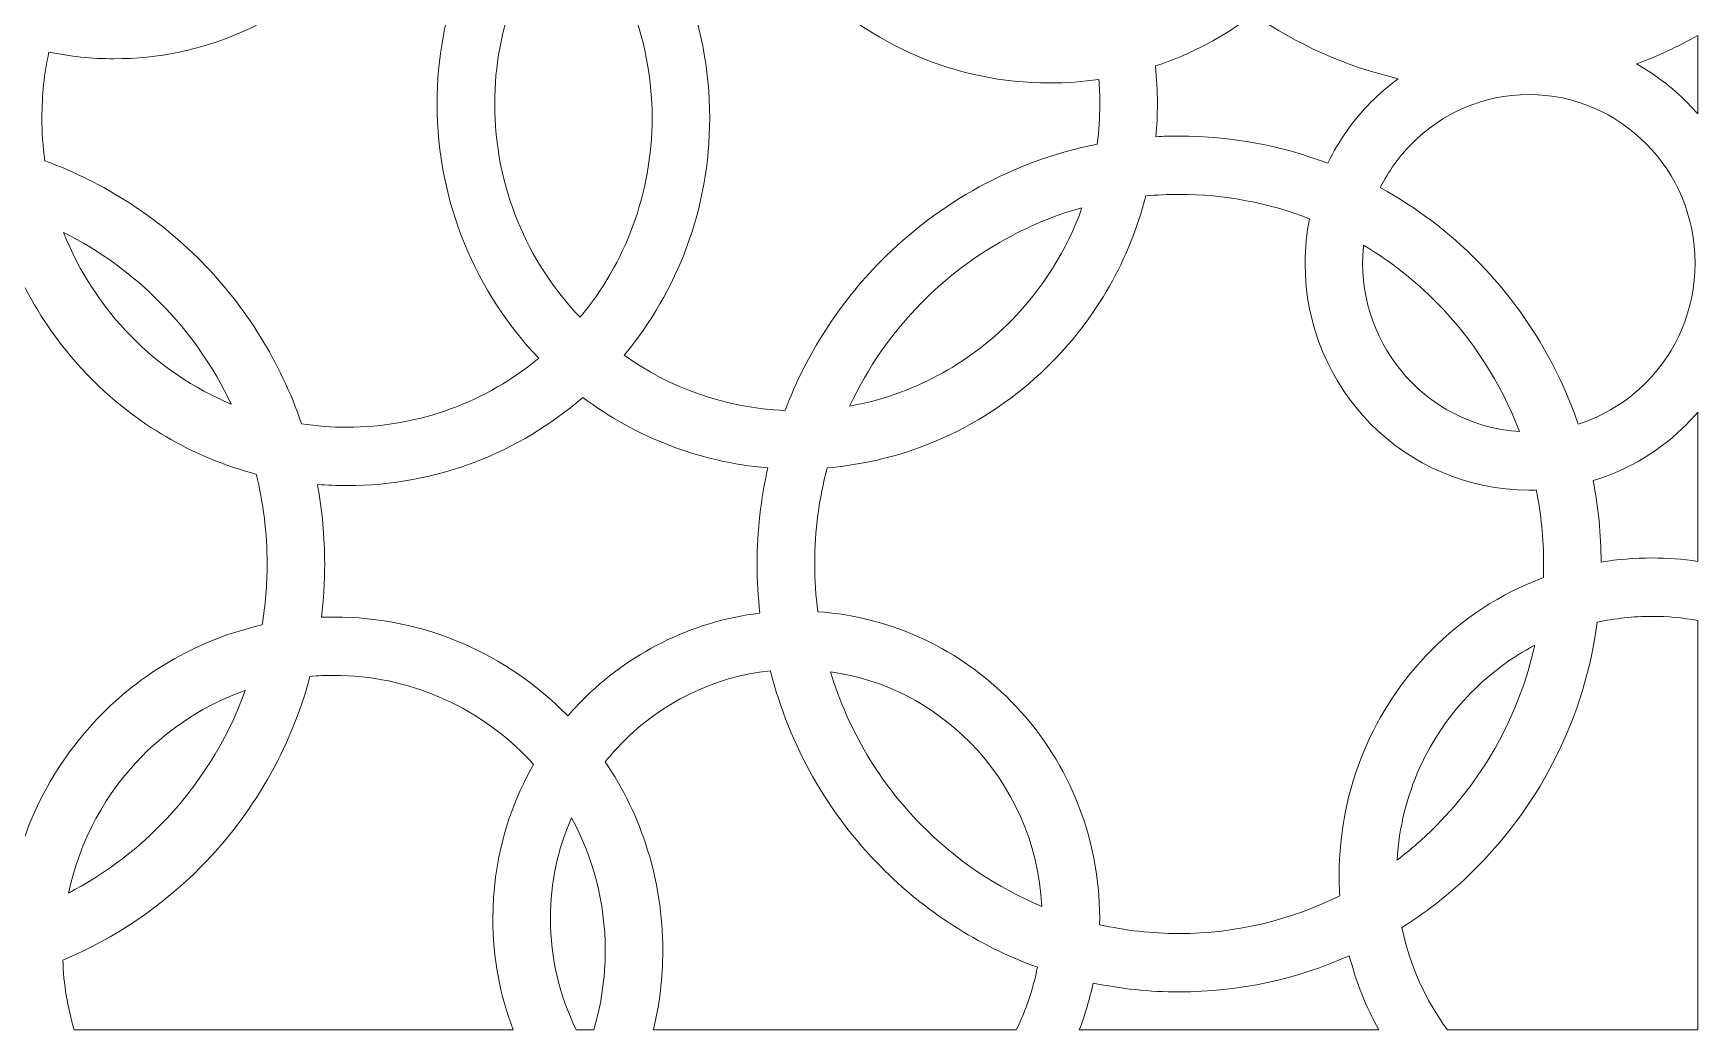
# Model space of a CAD drawing. Header units: millimetres. Extents: x -1200 to 1200, y -590 to 590.
# Drawn here: x 294 to 1200, y -590 to -47 of the extents above; entities that cross this region are included whole.
import ezdxf

# ---------------------------------------------------------------- set-up
doc = ezdxf.new("R2010")
doc.units = ezdxf.units.MM
doc.header["$MEASUREMENT"] = 0
doc.layers.add('Layer 1', color=7, linetype='Continuous')

msp = doc.modelspace()

# ---------------------------------------------------------------- linework, layer by layer
at = {"layer": 'Layer 1', "color": 250, "lineweight": 20}
for points, knots in [([(702.9508, -252.6588), (714.5948, -221.9019), (732.4703, -194.2935), (755.0108, -171.4298), (786.5848, -139.4018), (827.3356, -116.6552), (872.9382, -107.5704), (873.868, -100.3959), (874.3515, -93.0821), (874.3515, -85.6536), (874.3515, -85.6536), (874.2904, -85.6536), (874.2904, -85.6536), (874.2904, -85.6536), (874.2904, -85.6524), (874.2904, -85.6524), (874.2904, -85.6524), (874.2904, -85.65), (874.2904, -85.65), (874.2904, -85.65), (874.3515, -85.65), (874.3515, -85.65), (874.3515, -81.1657), (874.1741, -76.7227), (873.8307, -72.3265), (865.0438, -73.6189), (856.0564, -74.2912), (846.9133, -74.2912), (846.9133, -74.2912), (846.9133, -74.3538), (846.9133, -74.3538), (846.9133, -74.3538), (846.9118, -74.3538), (846.9118, -74.3538), (846.9118, -74.3538), (846.911, -74.3538), (846.911, -74.3538), (846.911, -74.3538), (846.911, -74.2912), (846.911, -74.2912), (795.6135, -74.2904), (749.2045, -53.2315), (715.6444, -19.1887), (690.6243, 6.1916), (672.7206, 38.8164), (665.2286, 75.3387), (643.8036, 69.2596), (624.131, 58.8909), (607.1641, 45.1975), (641.0573, 9.247), (661.8812, -39.5341), (661.8817, -93.2884), (661.8817, -93.2884), (661.9432, -93.2884), (661.9432, -93.2884), (661.9432, -93.2884), (661.9432, -93.2896), (661.9432, -93.2896), (661.9432, -93.2896), (661.9432, -93.2908), (661.9432, -93.2908), (661.9432, -93.2908), (661.8817, -93.2908), (661.8817, -93.2908), (661.8817, -142.6186), (644.3464, -187.7614), (615.2666, -222.642), (640.3109, -240.4376), (670.4288, -251.3474), (702.9508, -252.6588)], [0, 0, 0, 0, 0.04347826, 0.04347826, 0.04347826, 0.08695652, 0.08695652, 0.08695652, 0.13043478, 0.13043478, 0.13043478, 0.17391304, 0.17391304, 0.17391304, 0.2173913, 0.2173913, 0.2173913, 0.26086957, 0.26086957, 0.26086957, 0.30434783, 0.30434783, 0.30434783, 0.34782609, 0.34782609, 0.34782609, 0.39130435, 0.39130435, 0.39130435, 0.43478261, 0.43478261, 0.43478261, 0.47826087, 0.47826087, 0.47826087, 0.52173913, 0.52173913, 0.52173913, 0.56521739, 0.56521739, 0.56521739, 0.60869565, 0.60869565, 0.60869565, 0.65217391, 0.65217391, 0.65217391, 0.69565217, 0.69565217, 0.69565217, 0.73913043, 0.73913043, 0.73913043, 0.7826087, 0.7826087, 0.7826087, 0.82608696, 0.82608696, 0.82608696, 0.86956522, 0.86956522, 0.86956522, 0.91304348, 0.91304348, 0.91304348, 0.95652174, 0.95652174, 0.95652174, 1, 1, 1, 1]), ([(513.4037, -85.6524), (513.4037, -85.6524), (513.4037, -85.6516), (513.4037, -85.6516), (513.4037, -85.6516), (513.4653, -85.6516), (513.4653, -85.6516), (513.4653, -36.1175), (531.2749, 9.1646), (560.7357, 43.9584), (544.4997, 55.7197), (526.1018, 64.5917), (506.2707, 69.8326), (498.1972, 39.4826), (482.3919, 12.3725), (461.138, -9.1866), (429.5263, -41.2526), (385.8089, -61.0892), (337.4852, -61.0908), (337.4852, -61.0908), (337.4852, -61.1526), (337.4852, -61.1526), (337.4852, -61.1526), (337.4817, -61.1526), (337.4817, -61.1526), (337.4817, -61.1526), (337.4813, -61.1526), (337.4813, -61.1526), (337.4813, -61.1526), (337.4813, -61.0908), (337.4813, -61.0908), (325.324, -61.0896), (313.4588, -59.8347), (302.0049, -57.444), (299.5293, -68.9982), (298.226, -80.9909), (298.226, -93.2892), (298.226, -93.2892), (298.2871, -93.2892), (298.2871, -93.2892), (298.2871, -93.2892), (298.2871, -93.2896), (298.2871, -93.2896), (298.2871, -93.2896), (298.2871, -93.2917), (298.2871, -93.2917), (298.2871, -93.2917), (298.226, -93.2917), (298.226, -93.2917), (298.226, -101.2434), (298.7703, -109.0656), (299.8251, -116.7267), (332.174, -128.4476), (361.1644, -147.3052), (384.9475, -171.4302), (409.2581, -196.0907), (428.1424, -226.2723), (439.634, -259.9678), (447.7091, -261.1957), (455.9712, -261.8348), (464.3798, -261.8348), (464.3798, -261.8348), (464.3798, -261.7718), (464.3798, -261.7718), (464.3798, -261.7718), (464.3802, -261.7718), (464.3802, -261.7718), (464.3802, -261.7718), (464.3838, -261.7718), (464.3838, -261.7718), (464.3838, -261.7718), (464.3838, -261.8348), (464.3838, -261.8348), (503.9328, -261.834), (540.2837, -247.7591), (568.8474, -224.2724), (534.5734, -188.4712), (513.4661, -139.5827), (513.4653, -85.6552), (513.4653, -85.6552), (513.4037, -85.6552), (513.4037, -85.6552), (513.4037, -85.6552), (513.4037, -85.6524), (513.4037, -85.6524)], [0, 0, 0, 0, 0.03571429, 0.03571429, 0.03571429, 0.07142857, 0.07142857, 0.07142857, 0.10714286, 0.10714286, 0.10714286, 0.14285714, 0.14285714, 0.14285714, 0.17857143, 0.17857143, 0.17857143, 0.21428571, 0.21428571, 0.21428571, 0.25, 0.25, 0.25, 0.28571429, 0.28571429, 0.28571429, 0.32142857, 0.32142857, 0.32142857, 0.35714286, 0.35714286, 0.35714286, 0.39285714, 0.39285714, 0.39285714, 0.42857143, 0.42857143, 0.42857143, 0.46428571, 0.46428571, 0.46428571, 0.5, 0.5, 0.5, 0.53571429, 0.53571429, 0.53571429, 0.57142857, 0.57142857, 0.57142857, 0.60714286, 0.60714286, 0.60714286, 0.64285714, 0.64285714, 0.64285714, 0.67857143, 0.67857143, 0.67857143, 0.71428571, 0.71428571, 0.71428571, 0.75, 0.75, 0.75, 0.78571429, 0.78571429, 0.78571429, 0.82142857, 0.82142857, 0.82142857, 0.85714286, 0.85714286, 0.85714286, 0.89285714, 0.89285714, 0.89285714, 0.92857143, 0.92857143, 0.92857143, 0.96428571, 0.96428571, 0.96428571, 1, 1, 1, 1]), ([(544.8113, -85.6516), (544.8113, -85.6516), (544.8721, -85.6516), (544.8721, -85.6516), (544.8721, -85.6516), (544.8721, -85.6524), (544.8721, -85.6524), (544.8721, -85.6524), (544.8721, -85.6552), (544.8721, -85.6552), (544.8721, -85.6552), (544.8113, -85.6552), (544.8113, -85.6552), (544.8113, -130.8101), (562.5364, -171.8207), (591.3248, -201.936), (615.7875, -172.5725), (630.5363, -134.6556), (630.5363, -93.2908), (630.5363, -93.2908), (630.4748, -93.2908), (630.4748, -93.2908), (630.4748, -93.2908), (630.4748, -93.2896), (630.4748, -93.2896), (630.4748, -93.2896), (630.4748, -93.2884), (630.4748, -93.2884), (630.4748, -93.2884), (630.5363, -93.2884), (630.5363, -93.2884), (630.5352, -48.2115), (613.0209, -7.23), (584.5073, 23.0505), (559.7643, -6.1996), (544.8113, -44.1775), (544.8113, -85.6516)], [0, 0, 0, 0, 0.08333333, 0.08333333, 0.08333333, 0.16666667, 0.16666667, 0.16666667, 0.25, 0.25, 0.25, 0.33333333, 0.33333333, 0.33333333, 0.41666667, 0.41666667, 0.41666667, 0.5, 0.5, 0.5, 0.58333333, 0.58333333, 0.58333333, 0.66666667, 0.66666667, 0.66666667, 0.75, 0.75, 0.75, 0.83333333, 0.83333333, 0.83333333, 0.91666667, 0.91666667, 0.91666667, 1, 1, 1, 1]), ([(904.9171, -103.5336), (909.099, -103.3047), (913.311, -103.1839), (917.5492, -103.1839), (917.5492, -103.1839), (917.5492, -103.1218), (917.5492, -103.1218), (917.5492, -103.1218), (917.552, -103.1218), (917.552, -103.1218), (917.552, -103.1218), (917.5532, -103.1218), (917.5532, -103.1218), (917.5532, -103.1218), (917.5532, -103.1839), (917.5532, -103.1839), (946.0462, -103.1839), (973.3216, -108.4378), (998.4926, -118.0345), (1004.439, -105.7091), (1012.343, -94.5433), (1021.7937, -84.9555), (1026.4658, -80.2165), (1031.5195, -75.8623), (1036.9018, -71.9405), (1008.2036, -65.3106), (981.5555, -53.242), (958.0697, -36.8588), (942.0719, -49.0013), (924.0718, -58.5875), (904.6559, -65.0179), (905.3423, -71.7996), (905.6968, -78.6826), (905.6968, -85.65), (905.6968, -85.65), (905.7587, -85.65), (905.7587, -85.65), (905.7587, -85.65), (905.7587, -85.6524), (905.7587, -85.6524), (905.7587, -85.6524), (905.7587, -85.6536), (905.7587, -85.6536), (905.7587, -85.6536), (905.6968, -85.6536), (905.6968, -85.6536), (905.6968, -91.6806), (905.4328, -97.6439), (904.9171, -103.5336)], [0, 0, 0, 0, 0.0625, 0.0625, 0.0625, 0.125, 0.125, 0.125, 0.1875, 0.1875, 0.1875, 0.25, 0.25, 0.25, 0.3125, 0.3125, 0.3125, 0.375, 0.375, 0.375, 0.4375, 0.4375, 0.4375, 0.5, 0.5, 0.5, 0.5625, 0.5625, 0.5625, 0.625, 0.625, 0.625, 0.6875, 0.6875, 0.6875, 0.75, 0.75, 0.75, 0.8125, 0.8125, 0.8125, 0.875, 0.875, 0.875, 0.9375, 0.9375, 0.9375, 1, 1, 1, 1]), ([(1199.95, -91.1626), (1199.95, -91.1626), (1199.95, -48.4445), (1199.95, -48.4445), (1189.3048, -54.4569), (1178.1387, -59.6369), (1166.536, -63.8974), (1176.7532, -69.5671), (1186.0785, -76.6767), (1194.2413, -84.9563), (1196.2139, -86.9574), (1198.1167, -89.0279), (1199.95, -91.1626)], [0, 0, 0, 0, 0.25, 0.25, 0.25, 0.5, 0.5, 0.5, 0.75, 0.75, 0.75, 1, 1, 1, 1]), ([(1027.0959, -131.2817), (1046.6546, -142.0461), (1064.494, -155.6062), (1080.0944, -171.4302), (1104.446, -196.1323), (1123.3545, -226.3732), (1134.839, -260.1398), (1149.0189, -255.6624), (1161.7213, -247.7312), (1171.9906, -237.3137), (1188.402, -220.6659), (1198.5558, -197.7187), (1198.5558, -172.4207), (1198.5558, -172.4207), (1198.4938, -172.4207), (1198.4938, -172.4207), (1198.4938, -172.4207), (1198.4938, -172.4199), (1198.4938, -172.4199), (1198.4938, -172.4199), (1198.4938, -172.417), (1198.4938, -172.417), (1198.4938, -172.417), (1198.5558, -172.417), (1198.5558, -172.417), (1198.5554, -147.1194), (1188.402, -124.1725), (1171.9918, -107.5261), (1155.5803, -90.8783), (1132.9576, -80.5795), (1108.0189, -80.5795), (1108.0189, -80.5795), (1108.0189, -80.642), (1108.0189, -80.642), (1108.0189, -80.642), (1108.0173, -80.642), (1108.0173, -80.642), (1108.0173, -80.642), (1108.0157, -80.642), (1108.0157, -80.642), (1108.0157, -80.642), (1108.0157, -80.5795), (1108.0157, -80.5795), (1083.0766, -80.5803), (1060.4547, -90.8783), (1044.0437, -107.5256), (1037.2182, -114.4486), (1031.4762, -122.4618), (1027.0959, -131.2817)], [0, 0, 0, 0, 0.0625, 0.0625, 0.0625, 0.125, 0.125, 0.125, 0.1875, 0.1875, 0.1875, 0.25, 0.25, 0.25, 0.3125, 0.3125, 0.3125, 0.375, 0.375, 0.375, 0.4375, 0.4375, 0.4375, 0.5, 0.5, 0.5, 0.5625, 0.5625, 0.5625, 0.625, 0.625, 0.625, 0.6875, 0.6875, 0.6875, 0.75, 0.75, 0.75, 0.8125, 0.8125, 0.8125, 0.875, 0.875, 0.875, 0.9375, 0.9375, 0.9375, 1, 1, 1, 1]), ([(23.931, -336.308), (23.931, -336.308), (23.9929, -336.308), (23.9929, -336.308), (23.9929, -336.308), (23.9929, -336.3088), (23.9929, -336.3088), (23.9929, -336.3088), (23.9929, -336.3108), (23.9929, -336.3108), (23.9929, -336.3108), (23.931, -336.3108), (23.931, -336.3108), (23.931, -339.1118), (23.9893, -341.8973), (24.1021, -344.6708), (35.6941, -342.2688), (47.6994, -341.0074), (59.9961, -341.0074), (59.9961, -341.0074), (59.9961, -340.9452), (59.9961, -340.9452), (59.9961, -340.9452), (59.998, -340.9452), (59.998, -340.9452), (59.998, -340.9452), (59.9997, -340.9452), (59.9997, -340.9452), (59.9997, -340.9452), (59.9997, -341.0074), (59.9997, -341.0074), (109.2237, -341.0074), (153.7557, -361.2147), (185.9565, -393.8791), (218.1569, -426.5434), (238.0773, -471.7148), (238.0773, -521.6454), (238.0773, -521.6454), (238.1393, -521.6454), (238.1393, -521.6454), (238.1393, -521.6454), (238.1393, -521.6479), (238.1393, -521.6479), (238.1393, -521.6479), (238.1393, -521.6483), (238.1393, -521.6483), (238.1393, -521.6483), (238.0773, -521.6483), (238.0773, -521.6483), (238.0773, -526.8415), (237.859, -531.9831), (237.4362, -537.0653), (251.767, -535.9723), (265.6778, -533.3325), (279.0043, -529.3077), (283.0786, -486.1075), (302.0307, -447.3447), (330.5956, -418.3679), (354.1956, -394.4298), (384.3817, -377.1466), (418.1796, -369.5307), (419.9533, -358.7219), (420.878, -347.6239), (420.878, -336.31), (420.878, -336.31), (420.8168, -336.31), (420.8168, -336.31), (420.8168, -336.31), (420.8168, -336.3088), (420.8168, -336.3088), (420.8168, -336.3088), (420.8168, -336.3068), (420.8168, -336.3068), (420.8168, -336.3068), (420.878, -336.3068), (420.878, -336.3068), (420.878, -319.4124), (418.816, -303.0009), (414.9394, -287.3137), (380.2324, -278.2572), (349.2341, -259.8846), (324.6904, -234.988), (299.6976, -209.6358), (281.3763, -177.4928), (272.6275, -141.5038), (256.5833, -137.2485), (239.7526, -134.981), (222.4066, -134.981), (222.4066, -134.981), (222.4066, -135.044), (222.4066, -135.044), (222.4066, -135.044), (222.4046, -135.044), (222.4046, -135.044), (222.4046, -135.044), (222.4027, -135.044), (222.4027, -135.044), (222.4027, -135.044), (222.4027, -134.981), (222.4027, -134.981), (221.8187, -134.981), (221.2371, -134.987), (220.6552, -134.9919), (219.3423, -182.6178), (199.8082, -225.5826), (168.8849, -256.95), (136.8559, -289.4399), (92.5625, -309.5379), (43.6021, -309.5386), (43.6021, -309.5386), (43.6021, -309.6012), (43.6021, -309.6012), (43.6021, -309.6012), (43.6001, -309.6012), (43.6001, -309.6012), (43.6001, -309.6012), (43.5989, -309.6012), (43.5989, -309.6012), (43.5989, -309.6012), (43.5989, -309.5386), (43.5989, -309.5386), (37.5901, -309.5386), (31.6516, -309.2334), (25.798, -308.6427), (24.5685, -317.6875), (23.931, -326.9232), (23.931, -336.308)], [0, 0, 0, 0, 0.02380952, 0.02380952, 0.02380952, 0.04761905, 0.04761905, 0.04761905, 0.07142857, 0.07142857, 0.07142857, 0.0952381, 0.0952381, 0.0952381, 0.11904762, 0.11904762, 0.11904762, 0.14285714, 0.14285714, 0.14285714, 0.16666667, 0.16666667, 0.16666667, 0.19047619, 0.19047619, 0.19047619, 0.21428571, 0.21428571, 0.21428571, 0.23809524, 0.23809524, 0.23809524, 0.26190476, 0.26190476, 0.26190476, 0.28571429, 0.28571429, 0.28571429, 0.30952381, 0.30952381, 0.30952381, 0.33333333, 0.33333333, 0.33333333, 0.35714286, 0.35714286, 0.35714286, 0.38095238, 0.38095238, 0.38095238, 0.4047619, 0.4047619, 0.4047619, 0.42857143, 0.42857143, 0.42857143, 0.45238095, 0.45238095, 0.45238095, 0.47619048, 0.47619048, 0.47619048, 0.5, 0.5, 0.5, 0.52380952, 0.52380952, 0.52380952, 0.54761905, 0.54761905, 0.54761905, 0.57142857, 0.57142857, 0.57142857, 0.5952381, 0.5952381, 0.5952381, 0.61904762, 0.61904762, 0.61904762, 0.64285714, 0.64285714, 0.64285714, 0.66666667, 0.66666667, 0.66666667, 0.69047619, 0.69047619, 0.69047619, 0.71428571, 0.71428571, 0.71428571, 0.73809524, 0.73809524, 0.73809524, 0.76190476, 0.76190476, 0.76190476, 0.78571429, 0.78571429, 0.78571429, 0.80952381, 0.80952381, 0.80952381, 0.83333333, 0.83333333, 0.83333333, 0.85714286, 0.85714286, 0.85714286, 0.88095238, 0.88095238, 0.88095238, 0.9047619, 0.9047619, 0.9047619, 0.92857143, 0.92857143, 0.92857143, 0.95238095, 0.95238095, 0.95238095, 0.97619048, 0.97619048, 0.97619048, 1, 1, 1, 1]), ([(719.078, -336.308), (719.078, -336.308), (719.1395, -336.308), (719.1395, -336.308), (719.1395, -336.308), (719.1395, -336.3088), (719.1395, -336.3088), (719.1395, -336.3088), (719.1395, -336.3108), (719.1395, -336.3108), (719.1395, -336.3108), (719.078, -336.3108), (719.078, -336.3108), (719.078, -345.123), (719.6397, -353.802), (720.7263, -362.3162), (761.7394, -365.2157), (798.6072, -383.2568), (825.9139, -410.9556), (855.7892, -441.2603), (874.2705, -483.1737), (874.2705, -529.506), (874.2705, -529.506), (874.3321, -529.506), (874.3321, -529.506), (874.3321, -529.506), (874.3321, -529.5084), (874.3321, -529.5084), (874.3321, -529.5084), (874.3321, -529.5092), (874.3321, -529.5092), (874.3321, -529.5092), (874.2705, -529.5092), (874.2705, -529.5092), (874.2705, -530.6119), (874.2562, -531.7117), (874.2356, -532.8096), (888.1813, -535.9675), (902.6765, -537.637), (917.5505, -537.637), (917.5505, -537.637), (917.5505, -537.574), (917.5505, -537.574), (917.5505, -537.574), (917.552, -537.574), (917.552, -537.574), (917.552, -537.574), (917.554, -537.574), (917.554, -537.574), (917.554, -537.574), (917.554, -537.637), (917.554, -537.637), (948.9394, -537.637), (978.6353, -530.2182), (1005.0385, -517.0191), (1004.8058, -513.3173), (1004.6875, -509.5849), (1004.6875, -505.823), (1004.6875, -505.823), (1004.6256, -505.823), (1004.6256, -505.823), (1004.6256, -505.823), (1004.6256, -505.8206), (1004.6256, -505.8206), (1004.6256, -505.8206), (1004.6256, -505.8202), (1004.6256, -505.8202), (1004.6256, -505.8202), (1004.6875, -505.8202), (1004.6875, -505.8202), (1004.6875, -458.0586), (1023.7405, -414.8515), (1054.54, -383.6097), (1071.7358, -366.1653), (1092.6107, -352.4369), (1115.8904, -343.7143), (1115.9781, -341.257), (1116.0257, -338.7891), (1116.0257, -336.31), (1116.0257, -336.31), (1115.9642, -336.31), (1115.9642, -336.31), (1115.9642, -336.31), (1115.9642, -336.3088), (1115.9642, -336.3088), (1115.9642, -336.3088), (1115.9642, -336.3068), (1115.9642, -336.3068), (1115.9642, -336.3068), (1116.0257, -336.3068), (1116.0257, -336.3068), (1116.0253, -322.5008), (1114.6494, -309.0166), (1112.0313, -295.987), (1110.699, -296.031), (1109.3623, -296.0557), (1108.0193, -296.0557), (1108.0193, -296.0557), (1108.0193, -296.1187), (1108.0193, -296.1187), (1108.0193, -296.1187), (1108.0173, -296.1187), (1108.0173, -296.1187), (1108.0173, -296.1187), (1108.0161, -296.1187), (1108.0161, -296.1187), (1108.0161, -296.1187), (1108.0161, -296.0557), (1108.0161, -296.0557), (1074.3075, -296.0557), (1043.8249, -282.2307), (1021.7937, -259.8826), (999.7633, -237.5345), (986.1351, -206.614), (986.1339, -172.4211), (986.1339, -172.4211), (986.0716, -172.4211), (986.0716, -172.4211), (986.0716, -172.4211), (986.0716, -172.4199), (986.0716, -172.4199), (986.0716, -172.4199), (986.0716, -172.4182), (986.0716, -172.4182), (986.0716, -172.4182), (986.1339, -172.4182), (986.1339, -172.4182), (986.1339, -164.1434), (986.9339, -156.0617), (988.4559, -148.2451), (966.4299, -139.6772), (942.5261, -134.981), (917.5532, -134.981), (917.5532, -134.981), (917.5532, -135.044), (917.5532, -135.044), (917.5532, -135.044), (917.552, -135.044), (917.552, -135.044), (917.552, -135.044), (917.5492, -135.044), (917.5492, -135.044), (917.5492, -135.044), (917.5492, -134.981), (917.5492, -134.981), (911.4384, -134.981), (905.3911, -135.2644), (899.42, -135.8139), (890.5212, -170.6259), (872.5793, -201.7224), (848.2913, -226.3586), (816.4196, -258.6895), (773.5823, -279.9337), (725.8875, -283.9079), (721.4472, -300.6199), (719.078, -318.1861), (719.078, -336.308)], [0, 0, 0, 0, 0.01923077, 0.01923077, 0.01923077, 0.03846154, 0.03846154, 0.03846154, 0.05769231, 0.05769231, 0.05769231, 0.07692308, 0.07692308, 0.07692308, 0.09615385, 0.09615385, 0.09615385, 0.11538462, 0.11538462, 0.11538462, 0.13461538, 0.13461538, 0.13461538, 0.15384615, 0.15384615, 0.15384615, 0.17307692, 0.17307692, 0.17307692, 0.19230769, 0.19230769, 0.19230769, 0.21153846, 0.21153846, 0.21153846, 0.23076923, 0.23076923, 0.23076923, 0.25, 0.25, 0.25, 0.26923077, 0.26923077, 0.26923077, 0.28846154, 0.28846154, 0.28846154, 0.30769231, 0.30769231, 0.30769231, 0.32692308, 0.32692308, 0.32692308, 0.34615385, 0.34615385, 0.34615385, 0.36538462, 0.36538462, 0.36538462, 0.38461538, 0.38461538, 0.38461538, 0.40384615, 0.40384615, 0.40384615, 0.42307692, 0.42307692, 0.42307692, 0.44230769, 0.44230769, 0.44230769, 0.46153846, 0.46153846, 0.46153846, 0.48076923, 0.48076923, 0.48076923, 0.5, 0.5, 0.5, 0.51923077, 0.51923077, 0.51923077, 0.53846154, 0.53846154, 0.53846154, 0.55769231, 0.55769231, 0.55769231, 0.57692308, 0.57692308, 0.57692308, 0.59615385, 0.59615385, 0.59615385, 0.61538462, 0.61538462, 0.61538462, 0.63461538, 0.63461538, 0.63461538, 0.65384615, 0.65384615, 0.65384615, 0.67307692, 0.67307692, 0.67307692, 0.69230769, 0.69230769, 0.69230769, 0.71153846, 0.71153846, 0.71153846, 0.73076923, 0.73076923, 0.73076923, 0.75, 0.75, 0.75, 0.76923077, 0.76923077, 0.76923077, 0.78846154, 0.78846154, 0.78846154, 0.80769231, 0.80769231, 0.80769231, 0.82692308, 0.82692308, 0.82692308, 0.84615385, 0.84615385, 0.84615385, 0.86538462, 0.86538462, 0.86538462, 0.88461538, 0.88461538, 0.88461538, 0.90384615, 0.90384615, 0.90384615, 0.92307692, 0.92307692, 0.92307692, 0.94230769, 0.94230769, 0.94230769, 0.96153846, 0.96153846, 0.96153846, 0.98076923, 0.98076923, 0.98076923, 1, 1, 1, 1]), ([(864.6345, -142.2395), (831.1375, -151.6396), (801.1745, -169.74), (777.26, -193.9988), (761.2293, -210.2597), (747.9282, -229.2779), (738.1072, -250.2843), (772.1281, -244.2415), (802.5866, -227.5821), (826.0425, -203.7889), (843.0308, -186.5573), (856.3287, -165.5986), (864.6345, -142.2395)], [0, 0, 0, 0, 0.25, 0.25, 0.25, 0.5, 0.5, 0.5, 0.75, 0.75, 0.75, 1, 1, 1, 1]), ([(401.3653, -249.251), (391.595, -228.6541), (378.465, -209.9928), (362.6971, -193.9996), (347.3921, -178.4744), (329.6106, -165.4718), (310.011, -155.6575), (318.4509, -177.0842), (331.1053, -196.3572), (346.9399, -212.419), (362.3906, -228.0924), (380.8545, -240.696), (401.3653, -249.251)], [0, 0, 0, 0, 0.25, 0.25, 0.25, 0.5, 0.5, 0.5, 0.75, 0.75, 0.75, 1, 1, 1, 1]), ([(1102.843, -264.1084), (1092.773, -237.5874), (1077.3239, -213.7587), (1057.8445, -193.9996), (1045.9519, -181.935), (1032.5624, -171.3939), (1017.9858, -162.6887), (1017.6515, -165.8869), (1017.4793, -169.132), (1017.4793, -172.4182), (1017.4793, -172.4182), (1017.5412, -172.4182), (1017.5412, -172.4182), (1017.5412, -172.4182), (1017.5412, -172.4199), (1017.5412, -172.4199), (1017.5412, -172.4199), (1017.5412, -172.4211), (1017.5412, -172.4211), (1017.5412, -172.4211), (1017.4793, -172.4211), (1017.4793, -172.4211), (1017.4796, -197.7187), (1027.6326, -220.6659), (1044.0429, -237.3129), (1059.3121, -252.8013), (1079.9575, -262.793), (1102.843, -264.1084)], [0, 0, 0, 0, 0.11111111, 0.11111111, 0.11111111, 0.22222222, 0.22222222, 0.22222222, 0.33333333, 0.33333333, 0.33333333, 0.44444444, 0.44444444, 0.44444444, 0.55555556, 0.55555556, 0.55555556, 0.66666667, 0.66666667, 0.66666667, 0.77777778, 0.77777778, 0.77777778, 0.88888889, 0.88888889, 0.88888889, 1, 1, 1, 1]), ([(687.6707, -336.3088), (687.6707, -336.3088), (687.6707, -336.308), (687.6707, -336.308), (687.6707, -336.308), (687.7323, -336.308), (687.7323, -336.308), (687.7331, -318.2984), (689.7442, -300.7668), (693.5469, -283.9338), (655.9678, -280.855), (621.3957, -267.0515), (592.8134, -245.5529), (558.3026, -275.5221), (513.4438, -293.6302), (464.3838, -293.6311), (464.3838, -293.6311), (464.3838, -293.6941), (464.3838, -293.6941), (464.3838, -293.6941), (464.3802, -293.6941), (464.3802, -293.6941), (464.3802, -293.6941), (464.3798, -293.6941), (464.3798, -293.6941), (464.3798, -293.6941), (464.3798, -293.6311), (464.3798, -293.6311), (458.9534, -293.6311), (453.5782, -293.4061), (448.2633, -292.9713), (450.8608, -307.0111), (452.2245, -321.4974), (452.2248, -336.3068), (452.2248, -336.3068), (452.2856, -336.3068), (452.2856, -336.3068), (452.2856, -336.3068), (452.2856, -336.3088), (452.2856, -336.3088), (452.2856, -336.3088), (452.2856, -336.31), (452.2856, -336.31), (452.2856, -336.31), (452.2248, -336.31), (452.2248, -336.31), (452.2248, -346.1377), (451.6222, -355.8204), (450.461, -365.3271), (452.7175, -365.2419), (454.9863, -365.1987), (457.2646, -365.1987), (457.2646, -365.1987), (457.2646, -365.1357), (457.2646, -365.1357), (457.2646, -365.1357), (457.267, -365.1357), (457.267, -365.1357), (457.267, -365.1357), (457.2682, -365.1357), (457.2682, -365.1357), (457.2682, -365.1357), (457.2682, -365.1987), (457.2682, -365.1987), (506.7713, -365.1987), (551.555, -385.5203), (583.9392, -418.3695), (584.1794, -418.6134), (584.416, -418.8593), (584.6546, -419.1044), (587.071, -416.3039), (589.5756, -413.5849), (592.1687, -410.9548), (617.6581, -385.098), (651.4806, -367.6581), (689.2301, -363.0939), (688.2408, -354.3063), (687.7331, -345.3697), (687.7323, -336.3108), (687.7323, -336.3108), (687.6707, -336.3108), (687.6707, -336.3108), (687.6707, -336.3108), (687.6707, -336.3088), (687.6707, -336.3088)], [0, 0, 0, 0, 0.03571429, 0.03571429, 0.03571429, 0.07142857, 0.07142857, 0.07142857, 0.10714286, 0.10714286, 0.10714286, 0.14285714, 0.14285714, 0.14285714, 0.17857143, 0.17857143, 0.17857143, 0.21428571, 0.21428571, 0.21428571, 0.25, 0.25, 0.25, 0.28571429, 0.28571429, 0.28571429, 0.32142857, 0.32142857, 0.32142857, 0.35714286, 0.35714286, 0.35714286, 0.39285714, 0.39285714, 0.39285714, 0.42857143, 0.42857143, 0.42857143, 0.46428571, 0.46428571, 0.46428571, 0.5, 0.5, 0.5, 0.53571429, 0.53571429, 0.53571429, 0.57142857, 0.57142857, 0.57142857, 0.60714286, 0.60714286, 0.60714286, 0.64285714, 0.64285714, 0.64285714, 0.67857143, 0.67857143, 0.67857143, 0.71428571, 0.71428571, 0.71428571, 0.75, 0.75, 0.75, 0.78571429, 0.78571429, 0.78571429, 0.82142857, 0.82142857, 0.82142857, 0.85714286, 0.85714286, 0.85714286, 0.89285714, 0.89285714, 0.89285714, 0.92857143, 0.92857143, 0.92857143, 0.96428571, 0.96428571, 0.96428571, 1, 1, 1, 1]), ([(1199.95, -334.8742), (1199.95, -334.8742), (1199.95, -253.6779), (1199.95, -253.6779), (1198.1167, -255.8118), (1196.2132, -257.8828), (1194.2409, -259.883), (1180.163, -274.1634), (1162.6332, -284.9622), (1143.0169, -290.8992), (1145.8089, -305.268), (1147.3016, -320.1133), (1147.3647, -335.3034), (1156.3636, -333.8164), (1165.5995, -333.0415), (1175.0156, -333.0415), (1175.0156, -333.0415), (1175.0156, -332.9789), (1175.0156, -332.9789), (1175.0156, -332.9789), (1175.0172, -332.9789), (1175.0172, -332.9789), (1175.0172, -332.9789), (1175.0188, -332.9789), (1175.0188, -332.9789), (1175.0188, -332.9789), (1175.0188, -333.0415), (1175.0188, -333.0415), (1183.4893, -333.0415), (1191.813, -333.6661), (1199.95, -334.8742)], [0, 0, 0, 0, 0.1, 0.1, 0.1, 0.2, 0.2, 0.2, 0.3, 0.3, 0.3, 0.4, 0.4, 0.4, 0.5, 0.5, 0.5, 0.6, 0.6, 0.6, 0.7, 0.7, 0.7, 0.8, 0.8, 0.8, 0.9, 0.9, 0.9, 1, 1, 1, 1]), ([(1199.95, -590.0266), (1199.95, -590.0266), (1199.95, -367.1106), (1199.95, -367.1106), (1191.8598, -365.6178), (1183.5282, -364.8386), (1175.0188, -364.8386), (1175.0188, -364.8386), (1175.0188, -364.9007), (1175.0188, -364.9007), (1175.0188, -364.9007), (1175.0172, -364.9007), (1175.0172, -364.9007), (1175.0172, -364.9007), (1175.0156, -364.9007), (1175.0156, -364.9007), (1175.0156, -364.9007), (1175.0156, -364.8386), (1175.0156, -364.8386), (1164.8023, -364.8386), (1154.8435, -365.9606), (1145.2535, -368.0913), (1138.3169, -419.7908), (1114.7014, -466.0819), (1080.094, -501.1882), (1067.6902, -513.77), (1053.8703, -524.9188), (1038.8971, -534.3701), (1043.0738, -554.8936), (1051.6618, -573.8), (1063.6139, -590.0266), (1063.6139, -590.0266), (1199.95, -590.0266), (1199.95, -590.0266)], [0, 0, 0, 0, 0.09090909, 0.09090909, 0.09090909, 0.18181818, 0.18181818, 0.18181818, 0.27272727, 0.27272727, 0.27272727, 0.36363636, 0.36363636, 0.36363636, 0.45454545, 0.45454545, 0.45454545, 0.54545455, 0.54545455, 0.54545455, 0.63636364, 0.63636364, 0.63636364, 0.72727273, 0.72727273, 0.72727273, 0.81818182, 0.81818182, 0.81818182, 0.90909091, 0.90909091, 0.90909091, 1, 1, 1, 1]), ([(1036.2703, -497.5817), (1043.9035, -491.7873), (1051.1128, -485.4461), (1057.8441, -478.6192), (1083.9397, -452.1483), (1102.806, -418.374), (1111.1876, -380.6065), (1098.4483, -387.3158), (1086.8547, -395.969), (1076.7887, -406.179), (1053.401, -429.9023), (1038.3008, -461.9897), (1036.2703, -497.5817)], [0, 0, 0, 0, 0.25, 0.25, 0.25, 0.5, 0.5, 0.5, 0.75, 0.75, 0.75, 1, 1, 1, 1]), ([(554.8869, -590.0266), (554.8869, -590.0266), (315.7685, -590.0266), (315.7685, -590.0266), (312.1813, -577.9471), (310.0594, -565.2305), (309.6144, -552.0866), (338.0315, -540.272), (363.5888, -522.8531), (384.9463, -501.1882), (412.8298, -472.9035), (433.5792, -437.3583), (444.2164, -397.5743), (448.5166, -397.1904), (452.8692, -396.9945), (457.2646, -396.9945), (457.2646, -396.9945), (457.2646, -397.0575), (457.2646, -397.0575), (457.2646, -397.0575), (457.267, -397.0575), (457.267, -397.0575), (457.267, -397.0575), (457.2682, -397.0575), (457.2682, -397.0575), (457.2682, -397.0575), (457.2682, -396.9945), (457.2682, -396.9945), (498.0022, -396.9945), (534.926, -413.79), (561.6901, -440.9393), (563.1561, -442.426), (564.5893, -443.9466), (565.993, -445.4942), (551.8873, -470.1829), (543.8113, -498.8794), (543.811, -529.5076), (543.811, -529.5076), (543.749, -529.5076), (543.749, -529.5076), (543.749, -529.5076), (543.749, -529.5084), (543.749, -529.5084), (543.749, -529.5084), (543.749, -529.51), (543.749, -529.51), (543.749, -529.51), (543.811, -529.51), (543.811, -529.51), (543.8113, -550.8551), (547.7348, -571.2611), (554.8869, -590.0266)], [0, 0, 0, 0, 0.05882353, 0.05882353, 0.05882353, 0.11764706, 0.11764706, 0.11764706, 0.17647059, 0.17647059, 0.17647059, 0.23529412, 0.23529412, 0.23529412, 0.29411765, 0.29411765, 0.29411765, 0.35294118, 0.35294118, 0.35294118, 0.41176471, 0.41176471, 0.41176471, 0.47058824, 0.47058824, 0.47058824, 0.52941176, 0.52941176, 0.52941176, 0.58823529, 0.58823529, 0.58823529, 0.64705882, 0.64705882, 0.64705882, 0.70588235, 0.70588235, 0.70588235, 0.76470588, 0.76470588, 0.76470588, 0.82352941, 0.82352941, 0.82352941, 0.88235294, 0.88235294, 0.88235294, 0.94117647, 0.94117647, 0.94117647, 1, 1, 1, 1]), ([(828.8779, -590.0266), (828.8779, -590.0266), (631.2787, -590.0266), (631.2787, -590.0266), (634.5959, -576.1943), (636.3562, -561.7399), (636.3562, -546.8647), (636.3562, -546.8647), (636.4181, -546.8647), (636.4181, -546.8647), (636.4181, -546.8647), (636.4181, -546.8631), (636.4181, -546.8631), (636.4181, -546.8631), (636.4181, -546.8607), (636.4181, -546.8607), (636.4181, -546.8607), (636.3562, -546.8607), (636.3562, -546.8607), (636.3558, -508.7043), (624.7868, -473.3125), (605.0224, -444.1024), (607.9724, -440.4124), (611.109, -436.8815), (614.4179, -433.5237), (635.5419, -412.097), (663.6451, -397.7883), (694.9261, -394.4496), (705.2977, -435.4969), (726.398, -472.1646), (755.0101, -501.1878), (778.8507, -525.3714), (807.9249, -544.2632), (840.3694, -555.9773), (838.026, -567.9656), (834.1197, -579.3906), (828.8779, -590.0266)], [0, 0, 0, 0, 0.08333333, 0.08333333, 0.08333333, 0.16666667, 0.16666667, 0.16666667, 0.25, 0.25, 0.25, 0.33333333, 0.33333333, 0.33333333, 0.41666667, 0.41666667, 0.41666667, 0.5, 0.5, 0.5, 0.58333333, 0.58333333, 0.58333333, 0.66666667, 0.66666667, 0.66666667, 0.75, 0.75, 0.75, 0.83333333, 0.83333333, 0.83333333, 0.91666667, 0.91666667, 0.91666667, 1, 1, 1, 1]), ([(727.6739, -395.0092), (737.2834, -426.9609), (754.5297, -455.5609), (777.2592, -478.6184), (795.837, -497.4634), (818.0639, -512.5934), (842.7624, -522.8143), (841.0908, -488.0351), (826.4658, -456.6551), (803.664, -433.5254), (783.5617, -413.1347), (757.1415, -399.1878), (727.6739, -395.0092)], [0, 0, 0, 0, 0.25, 0.25, 0.25, 0.5, 0.5, 0.5, 0.75, 0.75, 0.75, 1, 1, 1, 1]), ([(312.766, -515.5542), (331.2787, -505.9171), (348.1122, -493.4129), (362.6971, -478.6192), (382.9736, -458.051), (398.8861, -433.0727), (408.9076, -405.2378), (387.5953, -412.7463), (368.4852, -425.0725), (352.8443, -440.9381), (333.0342, -461.0344), (318.8181, -486.7773), (312.766, -515.5542)], [0, 0, 0, 0, 0.25, 0.25, 0.25, 0.5, 0.5, 0.5, 0.75, 0.75, 0.75, 1, 1, 1, 1]), ([(598.7655, -590.0266), (598.7655, -590.0266), (589.2013, -590.0266), (589.2013, -590.0266), (580.2143, -571.7937), (575.1567, -551.2428), (575.1562, -529.51), (575.1562, -529.51), (575.2174, -529.51), (575.2174, -529.51), (575.2174, -529.51), (575.2174, -529.5084), (575.2174, -529.5084), (575.2174, -529.5084), (575.2174, -529.5076), (575.2174, -529.5076), (575.2174, -529.5076), (575.1562, -529.5076), (575.1562, -529.5076), (575.1562, -509.9443), (579.2552, -491.3367), (586.6288, -474.5178), (598.3415, -495.9784), (605.0097, -520.6405), (605.0105, -546.8607), (605.0105, -546.8607), (604.949, -546.8607), (604.949, -546.8607), (604.949, -546.8607), (604.949, -546.8631), (604.949, -546.8631), (604.949, -546.8631), (604.949, -546.8647), (604.949, -546.8647), (604.949, -546.8647), (605.0105, -546.8647), (605.0105, -546.8647), (605.0105, -561.8634), (602.8258, -576.3542), (598.7655, -590.0266)], [0, 0, 0, 0, 0.07692308, 0.07692308, 0.07692308, 0.15384615, 0.15384615, 0.15384615, 0.23076923, 0.23076923, 0.23076923, 0.30769231, 0.30769231, 0.30769231, 0.38461538, 0.38461538, 0.38461538, 0.46153846, 0.46153846, 0.46153846, 0.53846154, 0.53846154, 0.53846154, 0.61538462, 0.61538462, 0.61538462, 0.69230769, 0.69230769, 0.69230769, 0.76923077, 0.76923077, 0.76923077, 0.84615385, 0.84615385, 0.84615385, 0.92307692, 0.92307692, 0.92307692, 1, 1, 1, 1]), ([(1026.2106, -590.0266), (1026.2106, -590.0266), (863.191, -590.0266), (863.191, -590.0266), (866.3121, -581.837), (868.8191, -573.3365), (870.6532, -564.5804), (885.7923, -567.7588), (901.4777, -569.4333), (917.5505, -569.4333), (917.5505, -569.4333), (917.5505, -569.4958), (917.5505, -569.4958), (917.5505, -569.4958), (917.552, -569.4958), (917.552, -569.4958), (917.552, -569.4958), (917.554, -569.4958), (917.554, -569.4958), (917.554, -569.4958), (917.554, -569.4333), (917.554, -569.4333), (950.5349, -569.4333), (981.8842, -562.396), (1010.2255, -549.7286), (1013.8937, -563.9634), (1019.3046, -577.4787), (1026.2106, -590.0266)], [0, 0, 0, 0, 0.11111111, 0.11111111, 0.11111111, 0.22222222, 0.22222222, 0.22222222, 0.33333333, 0.33333333, 0.33333333, 0.44444444, 0.44444444, 0.44444444, 0.55555556, 0.55555556, 0.55555556, 0.66666667, 0.66666667, 0.66666667, 0.77777778, 0.77777778, 0.77777778, 0.88888889, 0.88888889, 0.88888889, 1, 1, 1, 1])]:
    msp.add_open_spline(points, degree=3, knots=knots, dxfattribs=at)

doc.saveas('drawing.dxf')
